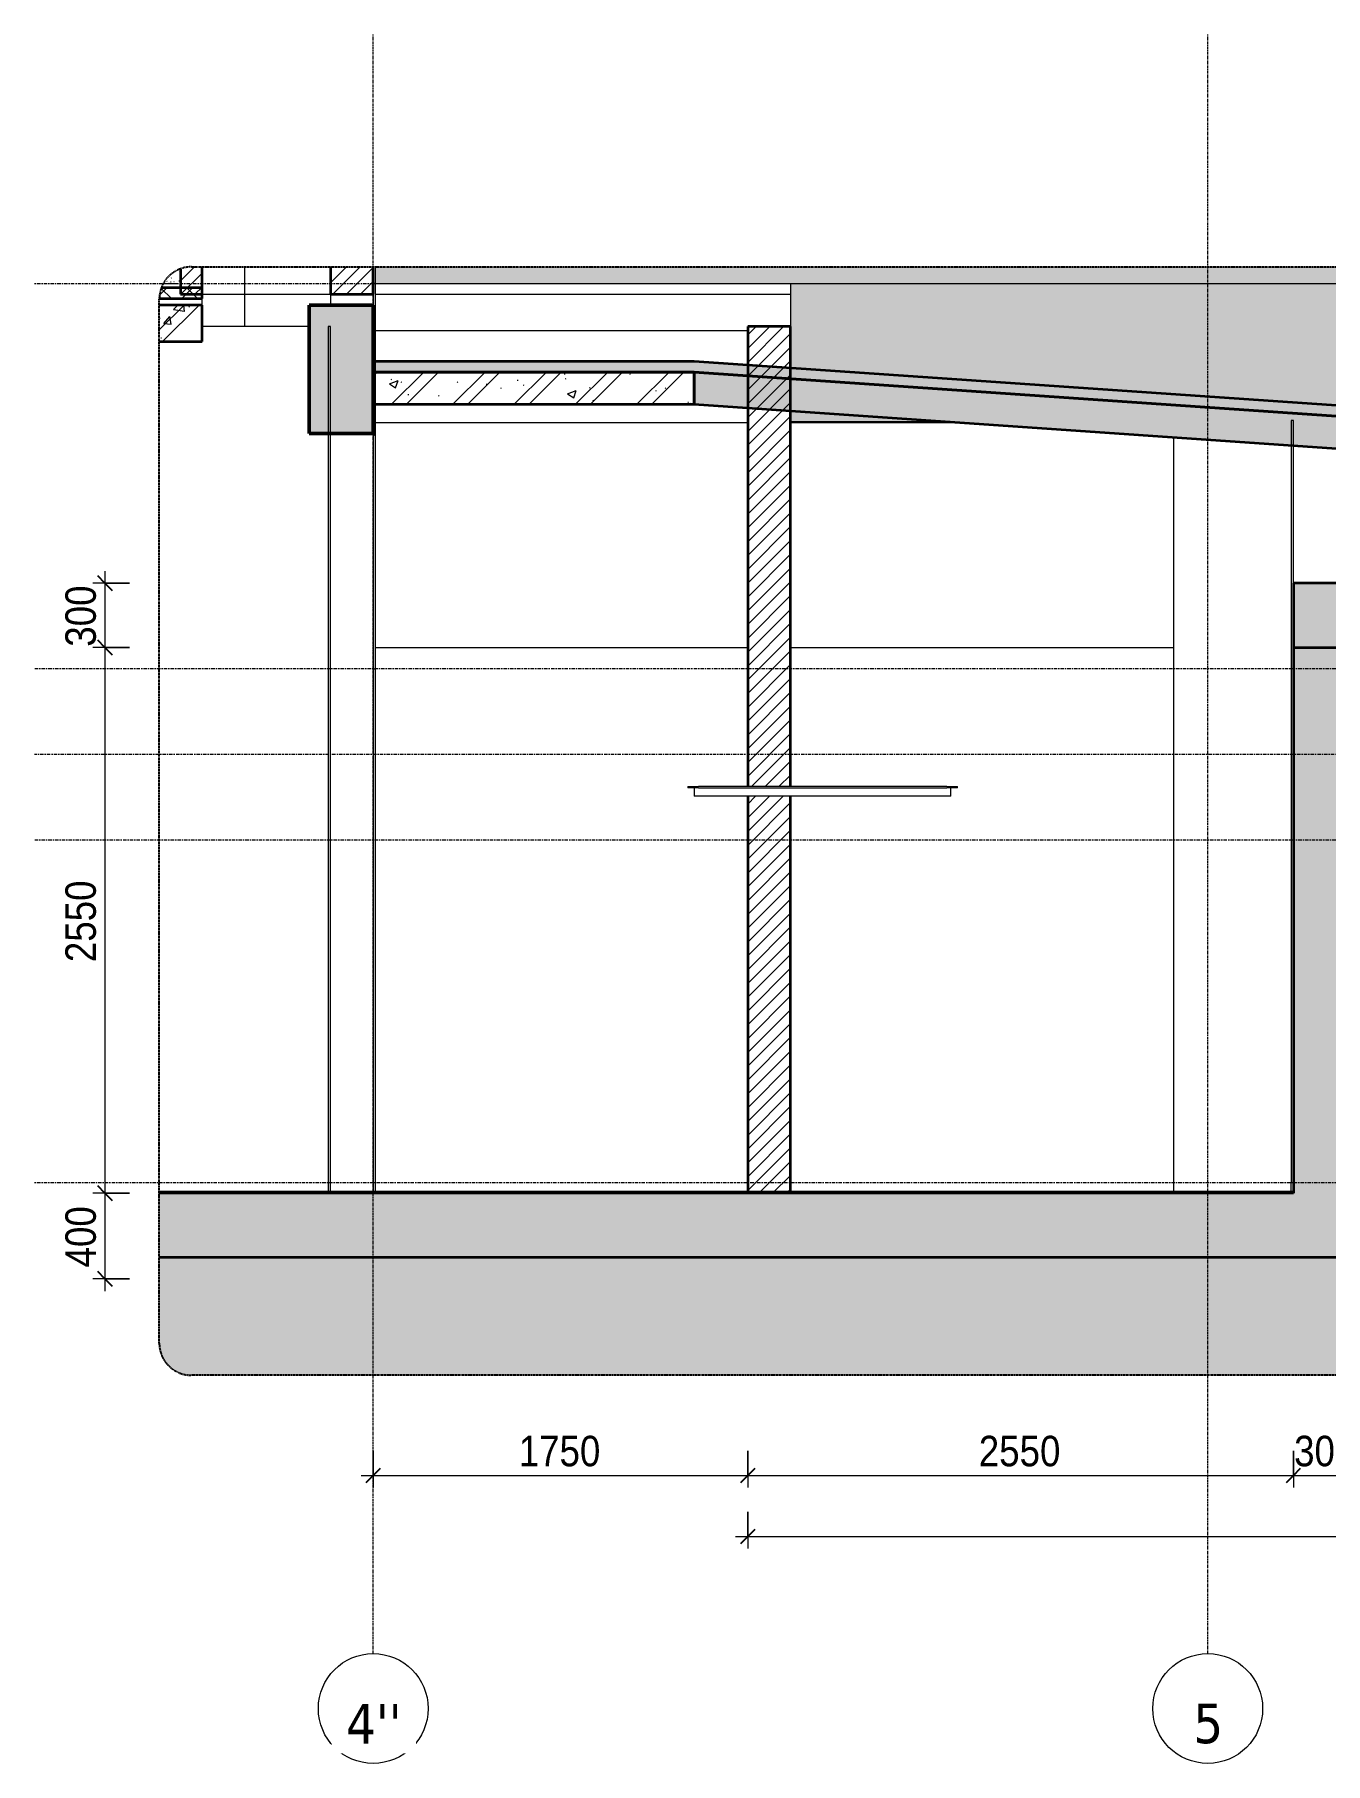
# Model space of a CAD drawing. Header units: millimetres. Extents: x 47270 to 150652, y -4714 to 3585.
# Drawn here: x 47270 to 53303, y -4714 to 3363 of the extents above; entities that cross this region are included whole.
import ezdxf

# ---------------------------------------------------------------- set-up
doc = ezdxf.new("R2010")
doc.units = ezdxf.units.MM
for name, pattern in [('Centre', [31.75, 6.35, -4.7625, 15.875, -4.7625]), ('Grid Line', [22.225, 12.7, -3.175, 3.175, -3.175]), ('Hidden', [7.14375, 4.7625, -2.38125])]:
    doc.linetypes.add(name, pattern=pattern)
for name, color, linetype, lineweight in [('0-1', 7, 'Continuous', 5), ('A-ANNO-DIMS', 211, 'Continuous', 9), ('A-ANNO-DIMS-57', 211, 'Continuous', 9), ('A-DETL-GENF', 92, 'Continuous', 18), ('A-DETL-GENF-1', 253, 'Continuous', 18), ('A-DETL-GENF-2', 92, 'Hidden', 25), ('A-DETL-MEDM', 33, 'Continuous', 35), ('A-FLOR-1', 250, 'Continuous', 18), ('A-FLOR-FNSH-1', 7, 'Continuous', 35), ('A-FLOR-LEVL-2', 51, 'Centre', 9), ('A-FLOR-PATT-1', 253, 'Continuous', 18), ('A-FLOR-PATT-2', 8, 'Continuous', 18), ('A-WALL', 113, 'Continuous', 18), ('A-WALL-1', 7, 'Continuous', 35), ('A-WALL-FNSH-1', 250, 'Continuous', 18), ('A-WALL-PATT', 111, 'Continuous', 18), ('A-WALL-PATT-1', 254, 'Continuous', 5), ('A-WALL-PATT-2', 255, 'Continuous', 18), ('E-LITE-EQPM', 33, 'Continuous', 18), ('I-WALL', 2, 'Continuous', 18), ('S-BEAM-1', 9, 'Continuous', 5), ('S-BEAM-2', 10, 'Continuous', 50), ('S-COLS-1', 250, 'Continuous', 18), ('S-GRID-1', 1, 'Grid Line', 9), ('S-GRID-IDEN', 1, 'Continuous', 9)]:
    doc.layers.add(name, color=color, linetype=linetype, lineweight=lineweight)
doc.styles.add('Tahoma_B_1', font='tahomabd.ttf', dxfattribs={"height": 185.25})
doc.styles.add('UTM Avo', font='', dxfattribs={"width": 0.9, "height": 142.5})
doc.styles.get('UTM Avo').set_extended_font_data('UTM Avo')
doc.dimstyles.new('1_Dim_chi_tiet_2_5', dxfattribs={"dimscale": 304.8, "dimtxt": 142.400385, "dimasz": 0.224409, "dimexe": 0.187008, "dimexo": 0.0625, "dimgap": 0.018701, "dimtad": 1, "dimdec": 0, "dimrnd": 5, "dimzin": 0, "dimdsep": 46, "dimtxsty": 'UTM Avo', "dimblk1": 'OBLIQUE', "dimblk2": 'OBLIQUE', "dimsah": 1, "dimcen": 0.09, "dimdle": 0.187008, "dimazin": 0, "dimtfac": 1, "dimtdec": 4, "dimtix": 1, "dimtmove": 0, "dimatfit": 3, "dimfxl": 0.374016, "dimfxlon": 1, "dimtvp": 1, "dimtolj": 1, "dimtzin": 0, "dimarcsym": 2})
pattern_1 = [(50, (58514, 15225), (415.38, -36.341), [43.434, -477.774]), (355, (58514, 15225), (-80.354, 435.61), [34.747, -382.219]), (100.451, (58548.6, 15221.97), (335.029, 399.266), [36.913, -406.045]), (46.184, (58514, 15340.8), (618.06, -95.857), [65.151, -716.661]), (96.636, (58565.5, 15332.84), (541.278, 564.135), [55.37, -609.068]), (351.184, (58514, 15340.8), (541.283, 564.13), [52.121, -573.329]), (21, (58571.9, 15311.87), (345.681, -233.165), [43.434, -477.774]), (326, (58571.9, 15311.87), (140.909, 419.949), [34.747, -382.219]), (71.451, (58600.7, 15292.44), (486.591, 186.781), [36.913, -406.045]), (37.5, (58513.99, 15225), (7.0419, 192.7853), [3.822, -373.764, 3.822, -384.188, -383.667]), (37.5, (58513.99, 15225), (7.0419, 192.7853), [-765.597, 3.822, -379.845]), (7.5, (58513.99, 15225), (152.3487, 228.4116), [3.822, -217.402, 3.822, -365.077, -146.228]), (7.5, (58513.99, 15225), (152.3487, 228.4116), [-590.123, 3.822, -142.406]), (327.5, (58384.84, 15225), (309.1468, -13.0621), [3.822, -140.958, 3.822, -447.891, -599.389]), (327.5, (58384.84, 15225), (309.1468, -13.0621), [-596.494, 3.822, -595.567]), (317.5, (58326.93, 15225), (337.7343, 57.9728), [3.822, -184.392, 3.822, -296.162, -425.653]), (317.5, (58326.93, 15225), (337.7343, 57.9728), [-488.198, 3.822, -421.831]), (45, (58513.99, 15225), (-143.3249, 143.3249), []), (45, (58513.99, 15442.17), (-143.3249, 143.3249), [])]
pattern_2 = [(45, (58513.985, 15225), (-32.24407, 32.24407), [])]
pattern_3 = [(0, (58513.985, 15225), (231.648, 57.912), [19.111, -154.625, 19.111, -1081.217]), (0, (58513.985, 15225), (231.648, 57.912), [-192.847, -154.625, 19.111, -328.361, -579.12]), (0, (58513.985, 15225), (231.648, 57.912), [-694.944, 19.111, -154.625, 19.111, -386.273]), (0, (58513.985, 15225), (231.648, 57.912), [-887.791, -96.713, 19.111, -270.449]), (120, (58600.853, 15253.956), (-165.97726, 171.65705), [19.111, -154.625, 19.111, -1081.217]), (120, (58600.853, 15253.956), (-165.97726, 171.65705), [-192.847, -154.625, 19.111, -328.361, -579.12]), (120, (58600.853, 15253.956), (-165.97726, 171.65705), [-694.944, 19.111, -154.625, 19.111, -386.273]), (120, (58600.853, 15253.956), (-165.97726, 171.65705), [-887.791, -96.713, 19.111, -270.449]), (240, (58629.81, 15369.78), (-65.67074, -229.56905), [19.111, -154.625, 19.111, -1081.217]), (240, (58629.81, 15369.78), (-65.67074, -229.56905), [-192.847, -154.625, 19.111, -328.361, -579.12]), (240, (58629.81, 15369.78), (-65.67074, -229.56905), [-694.944, 19.111, -154.625, 19.111, -386.273]), (240, (58629.81, 15369.78), (-65.67074, -229.56905), [-887.791, -96.713, 19.111, -270.449])]

# ---------------------------------------------------------------- blocks, each defined once
blk = doc.blocks.new('NCV_TKTC_KET CAU_rvt-1-TKCS_BỂ NƯỚC NGẦM - MẶT CẮT 1')
at = {"layer": 'A-FLOR-PATT-1'}
h = blk.add_hatch(dxfattribs=at)
h.set_pattern_fill('FP_2', color=256, style=0, pattern_type=2)
h.set_pattern_definition(pattern_1)
h.paths.add_polyline_path([(47852.6, 1930), (48052.6, 1930), (48052.6, 2100), (47852.6, 2100), (47852.6, 2090.6)])
h = blk.add_hatch(dxfattribs=at)
h.set_pattern_fill('FP_2', color=256, style=0, pattern_type=2)
h.set_pattern_definition(pattern_1)
h.paths.add_polyline_path([(47852.6, 1930), (48052.6, 1930), (48052.6, 2100), (47852.6, 2100), (47852.6, 2090.6)])
h = blk.add_hatch(dxfattribs=at)
h.set_pattern_fill('FP_2', color=256, style=0, pattern_type=2)
h.set_pattern_definition(pattern_1)
h.paths.add_polyline_path([(48852.5, 1636.5), (50352.5, 1636.5), (50352.5, 1786.5), (48852.5, 1786.5)])
h = blk.add_hatch(dxfattribs=at)
h.set_pattern_fill('FP_2', color=256, style=0, pattern_type=2)
h.set_pattern_definition(pattern_1)
h.paths.add_polyline_path([(48852.5, 1636.5), (50352.5, 1636.5), (50352.5, 1786.5), (48852.5, 1786.5)])
h = blk.add_hatch(dxfattribs=at)
h.set_pattern_fill('FP_2', color=256, style=0, pattern_type=2)
h.set_pattern_definition(pattern_1)
h.paths.add_polyline_path([(59152.5, 1030.8), (59152.5, 1180.8), (50352.5, 1786.5), (50352.5, 1636.5), (58303.7, 1089.2)])
h = blk.add_hatch(dxfattribs=at)
h.set_pattern_fill('FP_2', color=256, style=0, pattern_type=2)
h.set_pattern_definition(pattern_1)
h.paths.add_polyline_path([(59152.5, 1030.8), (59152.5, 1180.8), (50352.5, 1786.5), (50352.5, 1636.5), (58303.7, 1089.2)])
at = {"layer": 'S-BEAM-1'}
blk.add_hatch(color=256, dxfattribs=at).paths.add_polyline_path([(48852.6, 1500), (48852.6, 2100), (48552.6, 2100), (48552.6, 1500)])
at = {"layer": 'A-FLOR-1'}
for p, q in [((48052.6, 2150), (48652.5, 2150)), ((48052.6, 2100), (48052.6, 2130)), ((48652.6, 2150), (48652.6, 2100)), ((48862.5, 2150), (50802.6, 2150)), ((50602.6, 1980), (48862.6, 1980))]:
    blk.add_line(p, q, dxfattribs=at)
at = {"layer": 'A-FLOR-FNSH-1'}
for p, q in [((48052.6, 2100), (47852.6, 2100)), ((48052.6, 1930), (48052.6, 2100)), ((47852.6, 1930), (48052.6, 1930)), ((50352.5, 1786.5), (48852.5, 1786.5)), ((48852.5, 1786.5), (48852.5, 1636.5)), ((59152.5, 1180.8), (50352.5, 1786.5)), ((50352.5, 1786.5), (50352.5, 1636.5)), ((50352.5, 1636.5), (50352.5, 1786.5)), ((48852.5, 1636.5), (50352.5, 1636.5)), ((50352.5, 1636.5), (59152.5, 1030.8))]:
    blk.add_line(p, q, dxfattribs=at)
at = {"layer": 'S-BEAM-2'}
for p, q in [((48852.6, 2100), (48552.6, 2100)), ((48552.6, 2100), (48552.6, 1500)), ((48852.6, 1500), (48852.6, 2100)), ((48552.6, 1500), (48852.6, 1500))]:
    blk.add_line(p, q, dxfattribs=at)
at = {"layer": 'S-COLS-1'}
blk.add_line((48252.6, 2000), (48252.6, 2278), dxfattribs=at)
blk = doc.blocks.new('DEN LED BATTEN 1_2 40W - LC_02-ĐÈN LED BATTEN 1_2m_ P_40W_ ÁNH SÁNG TRẮNG 6000K_ LOẠI CHỐNG ẨM IP65_ LẮP ĐẶT NỔI_TREO TY-4601686-TKCS_BỂ NƯỚC NGẦM - MẶT CẮT 1')
at = {"layer": 'E-LITE-EQPM'}
for p, q in [((50322.635618, -150), (50322.635618, -156.35)), ((50322.635618, -150), (50372.635618, -150)), ((50372.635618, -156.35), (50322.635618, -156.35)), ((50352.635618, -156.35), (50352.635618, -194.45)), ((51532.635618, -150), (50372.635618, -150)), ((50372.635618, -156.35), (51532.635618, -156.35)), ((51532.635618, -150), (51582.635618, -150)), ((51582.635618, -156.35), (51532.635618, -156.35)), ((51552.635618, -194.45), (51552.635618, -156.35)), ((51582.635618, -156.35), (51582.635618, -150)), ((50402.635618, -194.45), (50352.635618, -194.45)), ((51502.635618, -194.45), (50402.635618, -194.45)), ((51552.635618, -194.45), (51502.635618, -194.45))]:
    blk.add_line(p, q, dxfattribs=at)
blk = doc.blocks.new('BORDER VIEW - BORDER VIEW-3503157-TKCS_BỂ NƯỚC NGẦM - MẶT CẮT 1')
at = {"layer": 'A-DETL-GENF-2'}
for p, q in [((48002.6, 2278), (68274.6, 2278)), ((47852.6, -2750), (47852.6, 2128)), ((68274.6, -2900), (48002.6, -2900))]:
    blk.add_line(p, q, dxfattribs=at)
for centre, start, end in [((48002.6, 2128), 90, 180), ((48002.6, -2750), 180, 270)]:
    blk.add_arc(centre, 150, start, end, dxfattribs=at)
blk = doc.blocks.new('Grid - M_Grid Head - Circle-353313-TKCS_BỂ NƯỚC NGẦM - MẶT CẮT 1')
at = {"layer": 'S-GRID-IDEN'}
blk.add_circle((52752.6, -4457.1), 256.5, dxfattribs=at)
blk = doc.blocks.new('DIMBLOCK1-TKCS_BỂ NƯỚC NGẦM - MẶT CẮT 1')
at = {"layer": 'A-ANNO-DIMS-57'}
for p, q in [((48852.6, -3253.9), (48852.6, -3424.9)), ((48852.6, -3367.9), (48852.6, -3253.9)), ((50602.6, -3253.9), (50602.6, -3424.9)), ((50602.6, -3367.9), (50602.6, -3253.9)), ((48795.6, -3367.9), (50602.6, -3367.9))]:
    blk.add_line(p, q, dxfattribs=at)
at = {"layer": 'A-ANNO-DIMS-57', "lineweight": 25}
for p, q in [((48852.6, -3367.9), (48818.4, -3402.1)), ((48852.6, -3367.9), (48886.8, -3333.7)), ((50602.6, -3367.9), (50568.4, -3402.1)), ((50602.6, -3367.9), (50636.8, -3333.7))]:
    blk.add_line(p, q, dxfattribs=at)
at = {"layer": 'A-ANNO-DIMS-57', "color": 0, "insert": (49532.4, -3182.8), "char_height": 142.5, "width": 468.339, "attachment_point": 1, "line_spacing_factor": 1.110334, "style": 'UTM Avo'}
blk.add_mtext('1750', dxfattribs=at)
blk = doc.blocks.new('_Oblique')
at = {"color": 0, "linetype": 'ByBlock', "lineweight": -2}
blk.add_line((-0.5, -0.5), (0.5, 0.5), dxfattribs=at)
blk = doc.blocks.new('DIMBLOCK2-TKCS_BỂ NƯỚC NGẦM - MẶT CẮT 1')
at = {"layer": 'A-ANNO-DIMS-57'}
for p, q in [((50602.6, -3253.9), (50602.6, -3424.9)), ((50602.6, -3367.9), (50602.6, -3253.9)), ((53152.6, -3253.9), (53152.6, -3424.9)), ((53152.6, -3367.9), (53152.6, -3253.9)), ((50602.6, -3367.9), (53152.6, -3367.9))]:
    blk.add_line(p, q, dxfattribs=at)
at = {"layer": 'A-ANNO-DIMS-57', "lineweight": 25}
for p, q in [((50602.6, -3367.9), (50568.4, -3402.1)), ((50602.6, -3367.9), (50636.8, -3333.7)), ((53152.6, -3367.9), (53118.4, -3402.1)), ((53152.6, -3367.9), (53186.8, -3333.7))]:
    blk.add_line(p, q, dxfattribs=at)
at = {"layer": 'A-ANNO-DIMS-57', "color": 0, "insert": (51682.5, -3182.8), "char_height": 142.5, "width": 468.339, "attachment_point": 1, "line_spacing_factor": 1.110334, "style": 'UTM Avo'}
blk.add_mtext('2550', dxfattribs=at)
blk = doc.blocks.new('DIMBLOCK3-TKCS_BỂ NƯỚC NGẦM - MẶT CẮT 1')
at = {"layer": 'A-ANNO-DIMS-57'}
for p, q in [((53152.6, -3253.9), (53152.6, -3424.9)), ((53152.6, -3367.9), (53152.6, -3253.9)), ((53452.6, -3253.9), (53452.6, -3424.9)), ((53452.6, -3367.9), (53452.6, -3253.9)), ((53152.6, -3367.9), (53452.6, -3367.9))]:
    blk.add_line(p, q, dxfattribs=at)
at = {"layer": 'A-ANNO-DIMS-57', "lineweight": 25}
for p, q in [((53152.6, -3367.9), (53118.4, -3402.1)), ((53152.6, -3367.9), (53186.8, -3333.7)), ((53452.6, -3367.9), (53418.4, -3402.1)), ((53452.6, -3367.9), (53486.8, -3333.7))]:
    blk.add_line(p, q, dxfattribs=at)
at = {"layer": 'A-ANNO-DIMS-57', "color": 0, "insert": (53156.2, -3182.8), "char_height": 142.5, "width": 351.254, "attachment_point": 1, "line_spacing_factor": 1.110334, "style": 'UTM Avo'}
blk.add_mtext('300', dxfattribs=at)
blk = doc.blocks.new('DIMBLOCK8-TKCS_BỂ NƯỚC NGẦM - MẶT CẮT 1')
at = {"layer": 'A-ANNO-DIMS-57'}
for p, q in [((50602.6, -3538.9), (50602.6, -3709.9)), ((50602.6, -3652.9), (50602.6, -3538.9)), ((68252.6, -3538.9), (68252.6, -3709.9)), ((68252.6, -3652.9), (68252.6, -3538.9)), ((50545.6, -3652.9), (68309.6, -3652.9))]:
    blk.add_line(p, q, dxfattribs=at)
at = {"layer": 'A-ANNO-DIMS-57', "lineweight": 25}
for p, q in [((50602.6, -3652.9), (50636.8, -3618.7)), ((68252.6, -3652.9), (68286.8, -3618.7)), ((50602.6, -3652.9), (50568.4, -3687.1)), ((68252.6, -3652.9), (68218.4, -3687.1))]:
    blk.add_line(p, q, dxfattribs=at)
at = {"layer": 'A-ANNO-DIMS-57', "color": 0, "insert": (59183.7, -3467.8), "char_height": 142.5, "width": 585.424, "attachment_point": 1, "line_spacing_factor": 1.110334, "style": 'UTM Avo'}
blk.add_mtext('17650', dxfattribs=at)
blk = doc.blocks.new('DIMBLOCK13-TKCS_BỂ NƯỚC NGẦM - MẶT CẮT 1')
at = {"layer": 'A-ANNO-DIMS-57', "lineweight": 25}
for p, q in [((47598.9, 800), (47564.7, 834.2)), ((47598.9, 800), (47633.1, 765.8)), ((47598.9, 500), (47564.7, 534.2)), ((47598.9, 500), (47633.1, 465.8))]:
    blk.add_line(p, q, dxfattribs=at)
at = {"layer": 'A-ANNO-DIMS-57'}
for p, q in [((47598.9, 857), (47598.9, 500)), ((47712.9, 800), (47541.9, 800)), ((47598.9, 800), (47712.9, 800)), ((47712.9, 500), (47541.9, 500)), ((47598.9, 500), (47712.9, 500))]:
    blk.add_line(p, q, dxfattribs=at)
at = {"layer": 'A-ANNO-DIMS-57', "color": 0, "insert": (47413.7, 503.6), "char_height": 142.5, "width": 351.254, "attachment_point": 1, "rotation": 90, "line_spacing_factor": 1.110334, "style": 'UTM Avo'}
blk.add_mtext('300', dxfattribs=at)
blk = doc.blocks.new('DIMBLOCK14-TKCS_BỂ NƯỚC NGẦM - MẶT CẮT 1')
at = {"layer": 'A-ANNO-DIMS-57'}
for p, q in [((47712.9, 500), (47541.9, 500)), ((47598.9, 500), (47598.9, -2050)), ((47598.9, 500), (47712.9, 500)), ((47712.9, -2050), (47541.9, -2050)), ((47598.9, -2050), (47712.9, -2050))]:
    blk.add_line(p, q, dxfattribs=at)
at = {"layer": 'A-ANNO-DIMS-57', "lineweight": 25}
for p, q in [((47598.9, 500), (47564.7, 534.2)), ((47598.9, 500), (47633.1, 465.8)), ((47598.9, -2050), (47564.7, -2015.8)), ((47598.9, -2050), (47633.1, -2084.2))]:
    blk.add_line(p, q, dxfattribs=at)
at = {"layer": 'A-ANNO-DIMS-57', "color": 0, "insert": (47413.7, -970.1), "char_height": 142.5, "width": 468.339, "attachment_point": 1, "rotation": 90, "line_spacing_factor": 1.110334, "style": 'UTM Avo'}
blk.add_mtext('2550', dxfattribs=at)
blk = doc.blocks.new('DIMBLOCK15-TKCS_BỂ NƯỚC NGẦM - MẶT CẮT 1')
at = {"layer": 'A-ANNO-DIMS-57', "lineweight": 25}
for p, q in [((47598.9, -2050), (47564.7, -2015.8)), ((47598.9, -2050), (47633.1, -2084.2)), ((47598.9, -2450), (47564.7, -2415.8)), ((47598.9, -2450), (47633.1, -2484.2))]:
    blk.add_line(p, q, dxfattribs=at)
at = {"layer": 'A-ANNO-DIMS-57'}
for p, q in [((47712.9, -2050), (47541.9, -2050)), ((47598.9, -2050), (47598.9, -2507)), ((47598.9, -2050), (47712.9, -2050)), ((47712.9, -2450), (47541.9, -2450)), ((47598.9, -2450), (47712.9, -2450))]:
    blk.add_line(p, q, dxfattribs=at)
at = {"layer": 'A-ANNO-DIMS-57', "color": 0, "insert": (47413.7, -2396.4), "char_height": 142.5, "width": 351.254, "attachment_point": 1, "rotation": 90, "line_spacing_factor": 1.110334, "style": 'UTM Avo'}
blk.add_mtext('400', dxfattribs=at)

msp = doc.modelspace()

# ---------------------------------------------------------------- hatches: boundary and pattern name
at = {"layer": 'A-DETL-GENF-1'}
h = msp.add_hatch(dxfattribs=at)
h.set_pattern_fill('FP_2', color=256, style=0, pattern_type=2)
h.set_pattern_definition(pattern_1)
h.paths.add_polyline_path([(68424.6, 500), (68424.6, 800), (53152.6, 800), (53152.6, 500), (63552.3, 500)])
h = msp.add_hatch(dxfattribs=at)
h.set_pattern_fill('FP_2', color=256, style=0, pattern_type=2)
h.set_pattern_definition(pattern_1)
h.paths.add_polyline_path([(68252.6, -2350), (68252.6, 500), (67952.6, 500), (67952.6, -2050), (53452.6, -2050), (53452.6, 500), (53152.6, 500), (53152.6, -2050), (47852.6, -2050), (47852.6, -2350), (67488.7, -2350)])
h = msp.add_hatch(dxfattribs=at)
h.set_pattern_fill('FP_15', color=256, style=0, pattern_type=2)
h.set_pattern_definition([(0, (58513.99, 15225), (275.806, 275.806), [275.806, -275.806]), (0, (58513.99, 15328.43), (275.806, 275.806), [275.806, -275.806]), (0, (58513.99, 15431.85), (275.806, 275.806), [275.806, -275.806]), (90, (58548.46, 15466.33), (-275.806, 275.806), [275.806, -275.806]), (90, (58651.9, 15466.33), (-275.806, 275.806), [275.806, -275.806]), (90, (58755.32, 15466.33), (-275.806, 275.806), [275.806, -275.806])])
h.paths.add_polyline_path([(48002.6, -2900), (68274.6, -2900), (68313.4, -2894.9), (68349.6, -2879.9), (68380.6, -2856.1), (68404.5, -2825), (68419.5, -2788.8), (68424.6, -2750), (68424.6, -2350), (47852.6, -2350), (47852.6, -2750), (47857.7, -2788.8), (47872.7, -2825), (47896.5, -2856.1), (47927.6, -2879.9), (47963.7, -2894.9)])
at = {"layer": 'A-FLOR-PATT-2'}
h = msp.add_hatch(dxfattribs=at)
h.set_pattern_fill('FP_3', color=256, style=0, pattern_type=2)
h.set_pattern_definition([(45, (58513.985, 15225), (-60.45763, 60.45763), []), (135, (58513.985, 15225), (-60.45763, -60.45763), [])])
h.paths.add_polyline_path([(47852.8, 2130), (48052.6, 2130.1), (48052.6, 2180), (47863.1, 2180), (47857.7, 2166.8), (47852.8, 2130.1)])
h = msp.add_hatch(dxfattribs=at)
h.set_pattern_fill('FP_4', color=256, style=0, pattern_type=2)
h.set_pattern_definition(pattern_3)
h.paths.add_polyline_path([(59152.5, 1180.8), (60452.5, 1180.8), (60452.5, 1230.8), (59152.5, 1230.8), (50352.5, 1836.5), (48852.5, 1836.5), (48852.5, 1786.5), (50352.5, 1786.5), (58303.7, 1239.2)])
h = msp.add_hatch(dxfattribs=at)
h.set_pattern_fill('FP_4', color=256, style=0, pattern_type=2)
h.set_pattern_definition(pattern_3)
h.paths.add_polyline_path([(47852.6, -2050), (50602.6, -2050), (50602.6, -2045), (47852.6, -2045)])
h = msp.add_hatch(dxfattribs=at)
h.set_pattern_fill('FP_4', color=256, style=0, pattern_type=2)
h.set_pattern_definition(pattern_3)
h.paths.add_polyline_path([(48852.6, -2050), (53152.6, -2050), (53152.6, -2045), (48852.6, -2045)])
at = {"layer": 'A-WALL-PATT'}
h = msp.add_hatch(dxfattribs=at)
h.set_pattern_fill('FP_1', color=256, style=0, pattern_type=2)
h.set_pattern_definition(pattern_2)
h.paths.add_polyline_path([(47952.5, 2150), (48052.5, 2150), (48052.5, 2278), (48002.6, 2278), (47963.7, 2272.9), (47952.5, 2268.2), (47952.5, 2257.9)])
h = msp.add_hatch(dxfattribs=at)
h.set_pattern_fill('FP_1', color=256, style=0, pattern_type=2)
h.set_pattern_definition(pattern_2)
h.paths.add_polyline_path([(48852.5, 2150), (48852.5, 2278), (48652.5, 2278), (48652.5, 2150)])
h = msp.add_hatch(dxfattribs=at)
h.set_pattern_fill('FP_1', color=256, style=0, pattern_type=2)
h.set_pattern_definition(pattern_2)
h.paths.add_polyline_path([(50602.6, -2050), (50802.6, -2050), (50802.6, -194.5), (50602.6, -194.5), (50602.6, -483.2)])
h.paths.add_polyline_path([(50602.6, -150), (50802.6, -150), (50802.6, 2000), (50602.6, 2000), (50602.6, 1259)])
at = {"layer": 'A-WALL-PATT-1'}
msp.add_hatch(color=256, dxfattribs=at).paths.add_polyline_path([(53055.2, 2200), (54652.6, 2200), (54652.6, 2278), (48862.5, 2278), (48862.5, 2200), (50430.9, 2200)])
h = msp.add_hatch(color=256, dxfattribs=at)
h.paths.add_polyline_path([(54420, 1556.5), (54652.6, 1556.5), (54652.6, 2200), (50802.6, 2200), (50802.6, 1805.5), (53152.6, 1643.8)])
h.paths.add_polyline_path([(50802.6, 1556.5), (51514.4, 1556.5), (50802.6, 1605.5)])
at = {"layer": 'A-WALL-PATT-2'}
h = msp.add_hatch(dxfattribs=at)
h.set_pattern_fill('FP_7', color=256, style=0, pattern_type=2)
h.set_pattern_definition([(50, (58514, 15225), (415.38, -36.341), [43.434, -477.774]), (355, (58514, 15225), (-80.354, 435.61), [34.747, -382.219]), (100.451, (58548.6, 15221.97), (335.029, 399.266), [36.913, -406.045]), (46.184, (58514, 15340.8), (618.06, -95.857), [65.15, -716.66]), (96.636, (58565.5, 15332.84), (541.278, 564.135), [55.37, -609.068]), (351.184, (58514, 15340.8), (541.283, 564.13), [52.12, -573.33]), (21, (58571.9, 15311.87), (345.681, -233.165), [43.434, -477.774]), (326, (58571.9, 15311.87), (140.909, 419.949), [34.747, -382.219]), (71.451, (58600.7, 15292.44), (486.591, 186.781), [36.913, -406.045]), (37.5, (58513.99, 15225), (7.042, 192.7853), [19.111, -358.475, 19.111, -368.899, -383.667]), (37.5, (58513.99, 15225), (7.042, 192.7853), [-765.597, 19.111, -364.556]), (7.5, (58513.99, 15225), (152.3487, 228.4116), [19.111, -202.113, 19.111, -349.788, -146.228]), (7.5, (58513.99, 15225), (152.3487, 228.4116), [-590.123, 19.111, -127.117]), (327.5, (58384.84, 15225), (309.1468, -13.0621), [19.111, -125.669, 19.111, -432.603, -599.389]), (327.5, (58384.84, 15225), (309.1468, -13.0621), [-596.494, 19.111, -580.278]), (317.5, (58326.93, 15225), (337.7343, 57.9728), [19.111, -169.103, 19.111, -280.873, -425.653]), (317.5, (58326.93, 15225), (337.7343, 57.9728), [-488.198, 19.111, -406.542])])
h.paths.add_polyline_path([(47896.5, 2200), (47952.5, 2200), (47952.5, 2268.2), (47927.6, 2257.9), (47896.5, 2234.1), (47872.7, 2203), (47871.4, 2200), (47872.7, 2200)])
h = msp.add_hatch(dxfattribs=at)
h.set_pattern_fill('FP_8', color=256, style=0, pattern_type=2)
h.set_pattern_definition([(37.5, (58513.985, 15225), (-1.82368, 55.79332), [1.911, -42.102, 1.911, -47.314, -47.053]), (37.5, (58513.985, 15225), (-1.82368, 55.79332), [-93.238, 1.911, -45.142]), (7.5, (58513.985, 15225), (51.24607, 81.71806), [1.911, -21.833, 1.911, -37.759, -15.202]), (7.5, (58513.985, 15225), (51.24607, 81.71806), [-63.414, 1.911, -13.291]), (327.5, (58478.37, 15225), (90.17286, 0.16381), [1.911, -12.567, 1.911, -50.21, -68.047]), (327.5, (58478.37, 15225), (90.17286, 0.16381), [-66.599, 1.911, -66.136]), (317.5, (58478.37, 15225), (87.04516, 25.41396), [1.911, -5.328, 1.911, -32.257, -39.091]), (317.5, (58478.37, 15225), (87.04516, 25.41396), [-41.407, 1.911, -37.18])])
h.paths.add_polyline_path([(47896.5, 2200), (47952.5, 2200), (47952.5, 2268.2), (47927.6, 2257.9), (47896.5, 2234.1), (47872.7, 2203), (47871.4, 2200), (47872.7, 2200)])

# ---------------------------------------------------------------- linework, layer by layer
at = {"layer": 'A-DETL-MEDM'}
for p, q in [((68424.6, 800), (53152.6, 800)), ((53152.6, 800), (53152.6, 500)), ((53152.6, 500), (53152.6, -2050)), ((53152.6, 500), (68424.6, 500)), ((53152.6, -2050), (47852.6, -2050)), ((68424.6, -2350), (47852.6, -2350))]:
    msp.add_line(p, q, dxfattribs=at)
at = {"layer": 'A-FLOR-FNSH-1'}
for p, q in [((47852.8, 2130), (48052.6, 2130)), ((48052.6, 2180), (47863.1, 2180)), ((48052.6, 2130), (48052.6, 2180)), ((48852.5, 1836.5), (48852.5, 1786.5)), ((50352.5, 1836.5), (48852.5, 1836.5)), ((48852.5, 1786.5), (50352.5, 1786.5)), ((59152.5, 1230.8), (50352.5, 1836.5)), ((50352.5, 1786.5), (59152.5, 1180.8)), ((53152.6, -2045), (47852.6, -2045)), ((48852.6, -2045), (48852.6, -2050)), ((50602.6, -2050), (50602.6, -2045))]:
    msp.add_line(p, q, dxfattribs=at)
at = {"layer": 'A-FLOR-LEVL-2'}
for p, q in [((47269.8, 2200), (69389, 2200)), ((68665.1, 400), (47269.8, 400)), ((69389, 0), (47269.8, 0)), ((68665.1, -400), (47269.8, -400)), ((47269.8, -2000), (69389, -2000))]:
    msp.add_line(p, q, dxfattribs=at)
at = {"layer": 'A-WALL'}
for p, q in [((48252.6, 2150), (48252.6, 2278)), ((48862.5, 2200), (54662.6, 2200)), ((50802.6, 2200), (50802.6, 2000)), ((48052.6, 2150), (48252.6, 2150)), ((48862.5, 2150), (50802.6, 2150)), ((48552.6, 2000), (48052.6, 2000)), ((50602.6, 1550), (48862.6, 1550)), ((50802.6, 1556.5), (51514.4, 1556.5)), ((51609.4, 1550), (50802.6, 1550)), ((52592.6, 1482.3), (52592.6, -2045)), ((48862.6, 500), (50602.6, 500)), ((50802.6, 500), (52592.6, 500)), ((53142.6, -2045), (53142.6, -2000))]:
    msp.add_line(p, q, dxfattribs=at)
at = {"layer": 'A-WALL-1'}
for p, q in [((47952.5, 2268.2), (47952.5, 2150)), ((48052.5, 2150), (48052.5, 2278)), ((48652.5, 2278), (48652.5, 2150)), ((48852.5, 2150), (48852.5, 2278)), ((47952.5, 2150), (48052.5, 2150)), ((48652.5, 2150), (48852.5, 2150)), ((50602.6, 2000), (50602.6, -150)), ((50802.6, 2000), (50602.6, 2000)), ((50802.6, -150), (50802.6, 2000)), ((50602.6, -194.5), (50602.6, -2045)), ((50802.6, -2050), (50802.6, -194.5))]:
    msp.add_line(p, q, dxfattribs=at)
at = {"layer": 'A-WALL-FNSH-1'}
for p, q in [((48852.5, 2278), (48852.5, 400)), ((48862.5, 1500), (48862.5, 2278)), ((48862.5, 2200), (48852.5, 2200)), ((48652.6, 2000), (48642.6, 2000)), ((48642.6, 2000), (48642.6, -2050)), ((48652.6, -2050), (48652.6, 2000)), ((48852.6, 2000), (48852.6, -2050)), ((48862.6, 2000), (48852.6, 2000)), ((48862.6, -2050), (48862.6, 2000)), ((53152.6, 1560), (53142.6, 1560)), ((53142.6, 1560), (53142.6, -2000)), ((53152.6, 800), (53152.6, 1560)), ((48858.5, 1490), (48858.5, 1500)), ((48858.5, 1500), (48862.5, 1500)), ((48862.5, 1490), (48858.5, 1490)), ((48862.5, 400), (48862.5, 1490)), ((48852.5, 400), (48862.5, 400)), ((53142.6, -2000), (53152.6, -2000))]:
    msp.add_line(p, q, dxfattribs=at)
at = {"layer": 'I-WALL'}
msp.add_line((47871.4, 2200), (47942.5, 2200), dxfattribs=at)
at = {"layer": 'S-GRID-1'}
for p, q in [((48852.6, 1938.5), (48852.6, 3363.5)), ((52752.6, 1938.5), (52752.6, 3363.5)), ((48852.6, -2775.6), (48852.6, 1938.5)), ((52752.6, -2775.6), (52752.6, 1938.5)), ((48852.6, -4200.6), (48852.6, -2775.6)), ((52752.6, -4200.6), (52752.6, -2775.6))]:
    msp.add_line(p, q, dxfattribs=at)

# ---------------------------------------------------------------- block references
at = {"layer": '0-1'}
msp.add_blockref('NCV_TKTC_KET CAU_rvt-1-TKCS_BỂ NƯỚC NGẦM - MẶT CẮT 1', (0, 0), dxfattribs=at)
at = {"layer": 'A-DETL-GENF'}
msp.add_blockref('BORDER VIEW - BORDER VIEW-3503157-TKCS_BỂ NƯỚC NGẦM - MẶT CẮT 1', (0, 0), dxfattribs=at)
at = {"layer": 'E-LITE-EQPM'}
msp.add_blockref('DEN LED BATTEN 1_2 40W - LC_02-ĐÈN LED BATTEN 1_2m_ P_40W_ ÁNH SÁNG TRẮNG 6000K_ LOẠI CHỐNG ẨM IP65_ LẮP ĐẶT NỔI_TREO TY-4601686-TKCS_BỂ NƯỚC NGẦM - MẶT CẮT 1', (0, 0), dxfattribs=at)
at = {"layer": 'S-GRID-IDEN'}
for p in [(-3900, 0), (0, 0)]:
    msp.add_blockref('Grid - M_Grid Head - Circle-353313-TKCS_BỂ NƯỚC NGẦM - MẶT CẮT 1', p, dxfattribs=at)

# ---------------------------------------------------------------- dimensions: what is measured, and where the dimension line sits
at = {"layer": 'A-ANNO-DIMS'}
for base, p1, p2, override, picture, middle in [((47598.9, 500), (47712.9, 800), (47712.9, 500), {"dimpost": '<>', "dimfxl": 300}, 'DIMBLOCK13-TKCS_BỂ NƯỚC NGẦM - MẶT CẮT 1', (47519.4, 650)), ((47598.9, -2050), (47712.9, 500), (47712.9, -2050), {"dimpost": '<>', "dimfxl": 2550}, 'DIMBLOCK14-TKCS_BỂ NƯỚC NGẦM - MẶT CẮT 1', (47519.4, -775)), ((47598.9, -2450), (47712.9, -2050), (47712.9, -2450), {"dimpost": '<>', "dimfxl": 400}, 'DIMBLOCK15-TKCS_BỂ NƯỚC NGẦM - MẶT CẮT 1', (47519.4, -2250))]:
    dim = msp.add_linear_dim(base=base, p1=p1, p2=p2, angle=90, dimstyle='1_Dim_chi_tiet_2_5', override=override, dxfattribs=at)
    dim.commit()
    dim.dimension.update_dxf_attribs({"geometry": picture, "text_midpoint": middle})
for base, p1, p2, override, picture, middle in [((50602.6, -3367.9), (48852.6, -3253.9), (50602.6, -3253.9), {"dimpost": '<>', "dimfxl": 1749.999999}, 'DIMBLOCK1-TKCS_BỂ NƯỚC NGẦM - MẶT CẮT 1', (49727.6, -3288.5)), ((53152.6, -3367.9), (50602.6, -3253.9), (53152.6, -3253.9), {"dimpost": '<>', "dimfxl": 2550.071331}, 'DIMBLOCK2-TKCS_BỂ NƯỚC NGẦM - MẶT CẮT 1', (51877.6, -3288.5)), ((53452.6, -3367.9), (53152.6, -3253.9), (53452.6, -3253.9), {"dimpost": '<>', "dimfxl": 299.928669}, 'DIMBLOCK3-TKCS_BỂ NƯỚC NGẦM - MẶT CẮT 1', (53302.6, -3288.5)), ((68252.6, -3652.9), (50602.6, -3538.9), (68252.6, -3538.9), {"dimpost": '<>', "dimfxl": 17650.071331}, 'DIMBLOCK8-TKCS_BỂ NƯỚC NGẦM - MẶT CẮT 1', (59427.6, -3573.5))]:
    dim = msp.add_linear_dim(base=base, p1=p1, p2=p2, dimstyle='1_Dim_chi_tiet_2_5', override=override, dxfattribs=at)
    dim.commit()
    dim.dimension.update_dxf_attribs({"geometry": picture, "text_midpoint": middle})

# ---------------------------------------------------------------- next in the draw order: texts
at = {"layer": 'S-GRID-IDEN', "char_height": 185.25, "attachment_point": 5, "line_spacing_factor": 0.996129, "style": 'Tahoma_B_1', "bg_fill": 3, "box_fill_scale": 1.25, "bg_fill_color": 256, "bg_fill_true_color": 13158600, "bg_fill_transparency": 0}
for s, insert, width in [("\\pt723.89957,1447.79915,2171.70057,2895.60014,3619.49971,4343.39929,5067.30071,5791.20028,6515.09986,7238.99943,7962.90085,8686.80043,9410.7,10134.59957,10858.49915,11582.40057,12306.30014,13030.19972,13754.09929,14478.00071,15201.90029,15925.79986,16649.69943,17373.60086,18097.50043,18821.4,19545.29957,20269.19915,20993.10057,21717.00014,22440.89972,23164.79929;4''", (48855.2, -4528.2), 301.53), ('\\pt723.89957,1447.79915,2171.70057,2895.60014,3619.49971,4343.39929,5067.30071,5791.20028,6515.09986,7238.99943,7962.90085,8686.80043,9410.7,10134.59957,10858.49915,11582.40057,12306.30014,13030.19972,13754.09929,14478.00071,15201.90029,15925.79986,16649.69943,17373.60086,18097.50043,18821.4,19545.29957,20269.19915,20993.10057,21717.00014,22440.89972,23164.79929;5', (52755.2, -4528.2), 165.87)]:
    msp.add_mtext(s, dxfattribs=dict(at, insert=insert, width=width))

doc.saveas('drawing.dxf')
